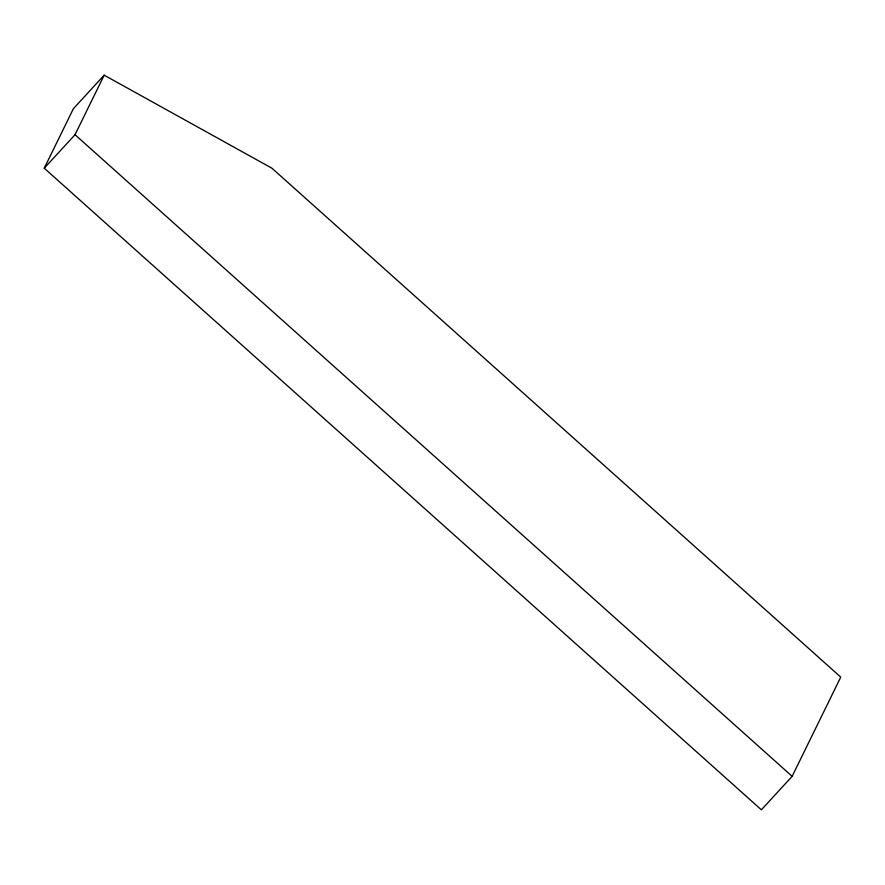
<?xml version="1.0" encoding="UTF-8"?>
<svg xmlns="http://www.w3.org/2000/svg" width="885" height="885" viewBox="0 0 885 885"><rect width="100%" height="100%" fill="white"/><g stroke="black" fill="none" stroke-linecap="round" stroke-linejoin="round"><path stroke-width="1.33" d="M44.25 168.194L73.411 108.667L104.187 75.181L271.994 168.25L840.75 677.125L792.141 776.333L761.377 809.819L44.25 168.194L75.026 134.708L104.187 75.181M75.026 134.708L792.141 776.333"/></g></svg>
